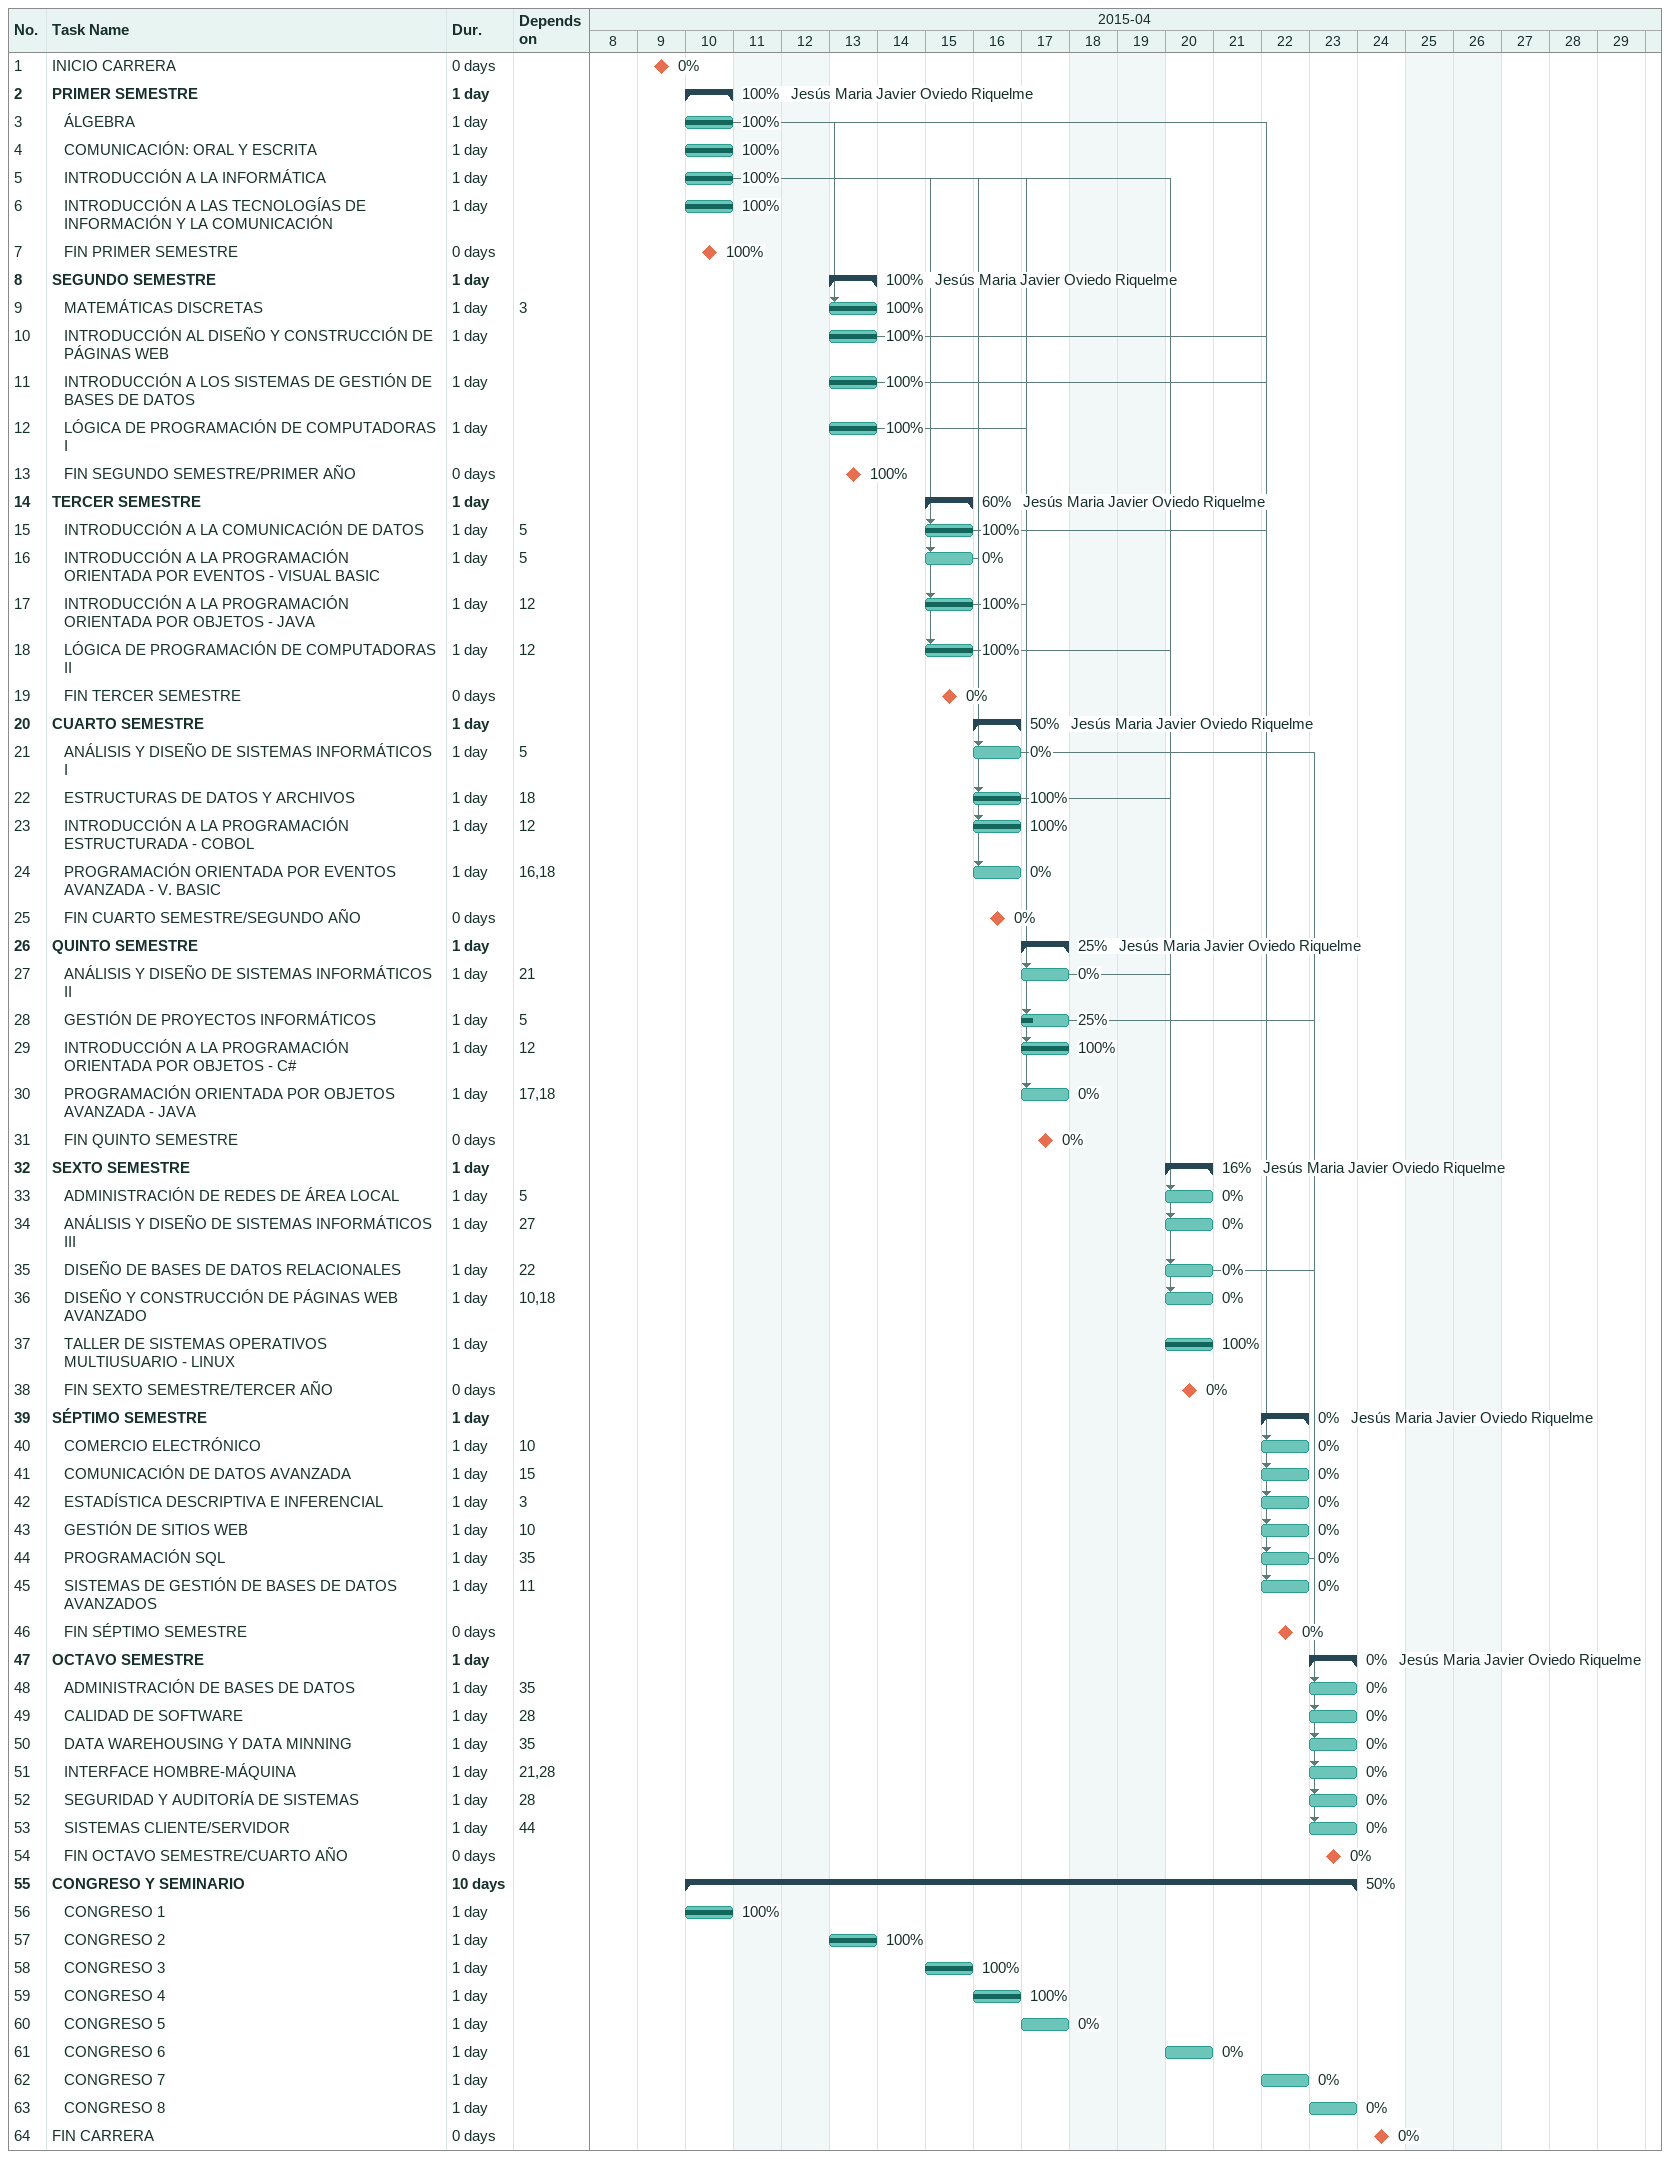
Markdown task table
| ID | Level | Task | Duration | Start | Finish | Predecessors | Resources | % complete |
|---|---|---|---|---|---|---|---|---|
| 1 | 1 | INICIO CARRERA | 0d | 2015-04-09 | 2015-04-09 |  |  | 0 |
| 2 | 1 | **PRIMER SEMESTRE** | 1d | 2015-04-10 | 2015-04-10 |  | Jesús Maria Javier Oviedo Riquelme | 100 |
| 3 | 2 | ÁLGEBRA | 1d | 2015-04-10 | 2015-04-10 |  |  | 100 |
| 4 | 2 | COMUNICACIÓN: ORAL Y ESCRITA | 1d | 2015-04-10 | 2015-04-10 |  |  | 100 |
| 5 | 2 | INTRODUCCIÓN A LA INFORMÁTICA | 1d | 2015-04-10 | 2015-04-10 |  |  | 100 |
| 6 | 2 | INTRODUCCIÓN A LAS TECNOLOGÍAS DE INFORMACIÓN Y LA COMUNICACIÓN | 1d | 2015-04-10 | 2015-04-10 |  |  | 100 |
| 7 | 2 | FIN PRIMER SEMESTRE | 0d | 2015-04-10 | 2015-04-10 |  |  | 100 |
| 8 | 1 | **SEGUNDO SEMESTRE** | 1d | 2015-04-13 | 2015-04-13 |  | Jesús Maria Javier Oviedo Riquelme | 100 |
| 9 | 2 | MATEMÁTICAS DISCRETAS | 1d | 2015-04-13 | 2015-04-13 | 3 |  | 100 |
| 10 | 2 | INTRODUCCIÓN AL DISEÑO Y CONSTRUCCIÓN DE PÁGINAS WEB | 1d | 2015-04-13 | 2015-04-13 |  |  | 100 |
| 11 | 2 | INTRODUCCIÓN A LOS SISTEMAS DE GESTIÓN DE BASES DE DATOS | 1d | 2015-04-13 | 2015-04-13 |  |  | 100 |
| 12 | 2 | LÓGICA DE PROGRAMACIÓN DE COMPUTADORAS I | 1d | 2015-04-13 | 2015-04-13 |  |  | 100 |
| 13 | 2 | FIN SEGUNDO SEMESTRE/PRIMER AÑO | 0d | 2015-04-13 | 2015-04-13 |  |  | 100 |
| 14 | 1 | **TERCER SEMESTRE** | 1d | 2015-04-15 | 2015-04-15 |  | Jesús Maria Javier Oviedo Riquelme | 60 |
| 15 | 2 | INTRODUCCIÓN A LA COMUNICACIÓN DE DATOS | 1d | 2015-04-15 | 2015-04-15 | 5 |  | 100 |
| 16 | 2 | INTRODUCCIÓN A LA PROGRAMACIÓN ORIENTADA POR EVENTOS - VISUAL BASIC | 1d | 2015-04-15 | 2015-04-15 | 5 |  | 0 |
| 17 | 2 | INTRODUCCIÓN A LA PROGRAMACIÓN ORIENTADA POR OBJETOS - JAVA | 1d | 2015-04-15 | 2015-04-15 | 12 |  | 100 |
| 18 | 2 | LÓGICA DE PROGRAMACIÓN DE COMPUTADORAS II | 1d | 2015-04-15 | 2015-04-15 | 12 |  | 100 |
| 19 | 2 | FIN TERCER SEMESTRE | 0d | 2015-04-15 | 2015-04-15 |  |  | 0 |
| 20 | 1 | **CUARTO SEMESTRE** | 1d | 2015-04-16 | 2015-04-16 |  | Jesús Maria Javier Oviedo Riquelme | 50 |
| 21 | 2 | ANÁLISIS Y DISEÑO DE SISTEMAS INFORMÁTICOS I | 1d | 2015-04-16 | 2015-04-16 | 5 |  | 0 |
| 22 | 2 | ESTRUCTURAS DE DATOS Y ARCHIVOS | 1d | 2015-04-16 | 2015-04-16 | 18 |  | 100 |
| 23 | 2 | INTRODUCCIÓN A LA PROGRAMACIÓN ESTRUCTURADA - COBOL | 1d | 2015-04-16 | 2015-04-16 | 12 |  | 100 |
| 24 | 2 | PROGRAMACIÓN ORIENTADA POR EVENTOS AVANZADA - V. BASIC | 1d | 2015-04-16 | 2015-04-16 | 16, 18 |  | 0 |
| 25 | 2 | FIN CUARTO SEMESTRE/SEGUNDO AÑO | 0d | 2015-04-16 | 2015-04-16 |  |  | 0 |
| 26 | 1 | **QUINTO SEMESTRE** | 1d | 2015-04-17 | 2015-04-17 |  | Jesús Maria Javier Oviedo Riquelme | 25 |
| 27 | 2 | ANÁLISIS Y DISEÑO DE SISTEMAS INFORMÁTICOS II | 1d | 2015-04-17 | 2015-04-17 | 21 |  | 0 |
| 28 | 2 | GESTIÓN DE PROYECTOS INFORMÁTICOS | 1d | 2015-04-17 | 2015-04-17 | 5 |  | 25 |
| 29 | 2 | INTRODUCCIÓN A LA PROGRAMACIÓN ORIENTADA POR OBJETOS - C# | 1d | 2015-04-17 | 2015-04-17 | 12 |  | 100 |
| 30 | 2 | PROGRAMACIÓN ORIENTADA POR OBJETOS AVANZADA - JAVA | 1d | 2015-04-17 | 2015-04-17 | 17, 18 |  | 0 |
| 31 | 2 | FIN QUINTO SEMESTRE | 0d | 2015-04-17 | 2015-04-17 |  |  | 0 |
| 32 | 1 | **SEXTO SEMESTRE** | 1d | 2015-04-20 | 2015-04-20 |  | Jesús Maria Javier Oviedo Riquelme | 16 |
| 33 | 2 | ADMINISTRACIÓN DE REDES DE ÁREA LOCAL | 1d | 2015-04-20 | 2015-04-20 | 5 |  | 0 |
| 34 | 2 | ANÁLISIS Y DISEÑO DE SISTEMAS INFORMÁTICOS III | 1d | 2015-04-20 | 2015-04-20 | 27 |  | 0 |
| 35 | 2 | DISEÑO DE BASES DE DATOS RELACIONALES | 1d | 2015-04-20 | 2015-04-20 | 22 |  | 0 |
| 36 | 2 | DISEÑO Y CONSTRUCCIÓN DE PÁGINAS WEB AVANZADO | 1d | 2015-04-20 | 2015-04-20 | 10, 18 |  | 0 |
| 37 | 2 | TALLER DE SISTEMAS OPERATIVOS MULTIUSUARIO - LINUX | 1d | 2015-04-20 | 2015-04-20 |  |  | 100 |
| 38 | 2 | FIN SEXTO SEMESTRE/TERCER AÑO | 0d | 2015-04-20 | 2015-04-20 |  |  | 0 |
| 39 | 1 | **SÉPTIMO SEMESTRE** | 1d | 2015-04-22 | 2015-04-22 |  | Jesús Maria Javier Oviedo Riquelme | 0 |
| 40 | 2 | COMERCIO ELECTRÓNICO | 1d | 2015-04-22 | 2015-04-22 | 10 |  | 0 |
| 41 | 2 | COMUNICACIÓN DE DATOS AVANZADA | 1d | 2015-04-22 | 2015-04-22 | 15 |  | 0 |
| 42 | 2 | ESTADÍSTICA DESCRIPTIVA E INFERENCIAL | 1d | 2015-04-22 | 2015-04-22 | 3 |  | 0 |
| 43 | 2 | GESTIÓN DE SITIOS WEB | 1d | 2015-04-22 | 2015-04-22 | 10 |  | 0 |
| 44 | 2 | PROGRAMACIÓN SQL | 1d | 2015-04-22 | 2015-04-22 | 35 |  | 0 |
| 45 | 2 | SISTEMAS DE GESTIÓN DE BASES DE DATOS AVANZADOS | 1d | 2015-04-22 | 2015-04-22 | 11 |  | 0 |
| 46 | 2 | FIN SÉPTIMO SEMESTRE | 0d | 2015-04-22 | 2015-04-22 |  |  | 0 |
| 47 | 1 | **OCTAVO SEMESTRE** | 1d | 2015-04-23 | 2015-04-23 |  | Jesús Maria Javier Oviedo Riquelme | 0 |
| 48 | 2 | ADMINISTRACIÓN DE BASES DE DATOS | 1d | 2015-04-23 | 2015-04-23 | 35 |  | 0 |
| 49 | 2 | CALIDAD DE SOFTWARE | 1d | 2015-04-23 | 2015-04-23 | 28 |  | 0 |
| 50 | 2 | DATA WAREHOUSING Y DATA MINNING | 1d | 2015-04-23 | 2015-04-23 | 35 |  | 0 |
| 51 | 2 | INTERFACE HOMBRE-MÁQUINA | 1d | 2015-04-23 | 2015-04-23 | 21, 28 |  | 0 |
| 52 | 2 | SEGURIDAD Y AUDITORÍA DE SISTEMAS | 1d | 2015-04-23 | 2015-04-23 | 28 |  | 0 |
| 53 | 2 | SISTEMAS CLIENTE/SERVIDOR | 1d | 2015-04-23 | 2015-04-23 | 44 |  | 0 |
| 54 | 2 | FIN OCTAVO SEMESTRE/CUARTO AÑO | 0d | 2015-04-23 | 2015-04-23 |  |  | 0 |
| 55 | 1 | **CONGRESO Y SEMINARIO** | 10d | 2015-04-10 | 2015-04-23 |  |  | 50 |
| 56 | 2 | CONGRESO 1 | 1d | 2015-04-10 | 2015-04-10 |  |  | 100 |
| 57 | 2 | CONGRESO 2 | 1d | 2015-04-13 | 2015-04-13 |  |  | 100 |
| 58 | 2 | CONGRESO 3 | 1d | 2015-04-15 | 2015-04-15 |  |  | 100 |
| 59 | 2 | CONGRESO 4 | 1d | 2015-04-16 | 2015-04-16 |  |  | 100 |
| 60 | 2 | CONGRESO 5 | 1d | 2015-04-17 | 2015-04-17 |  |  | 0 |
| 61 | 2 | CONGRESO 6 | 1d | 2015-04-20 | 2015-04-20 |  |  | 0 |
| 62 | 2 | CONGRESO 7 | 1d | 2015-04-22 | 2015-04-22 |  |  | 0 |
| 63 | 2 | CONGRESO 8 | 1d | 2015-04-23 | 2015-04-23 |  |  | 0 |
| 64 | 1 | FIN CARRERA | 0d | 2015-04-24 | 2015-04-24 |  |  | 0 |
